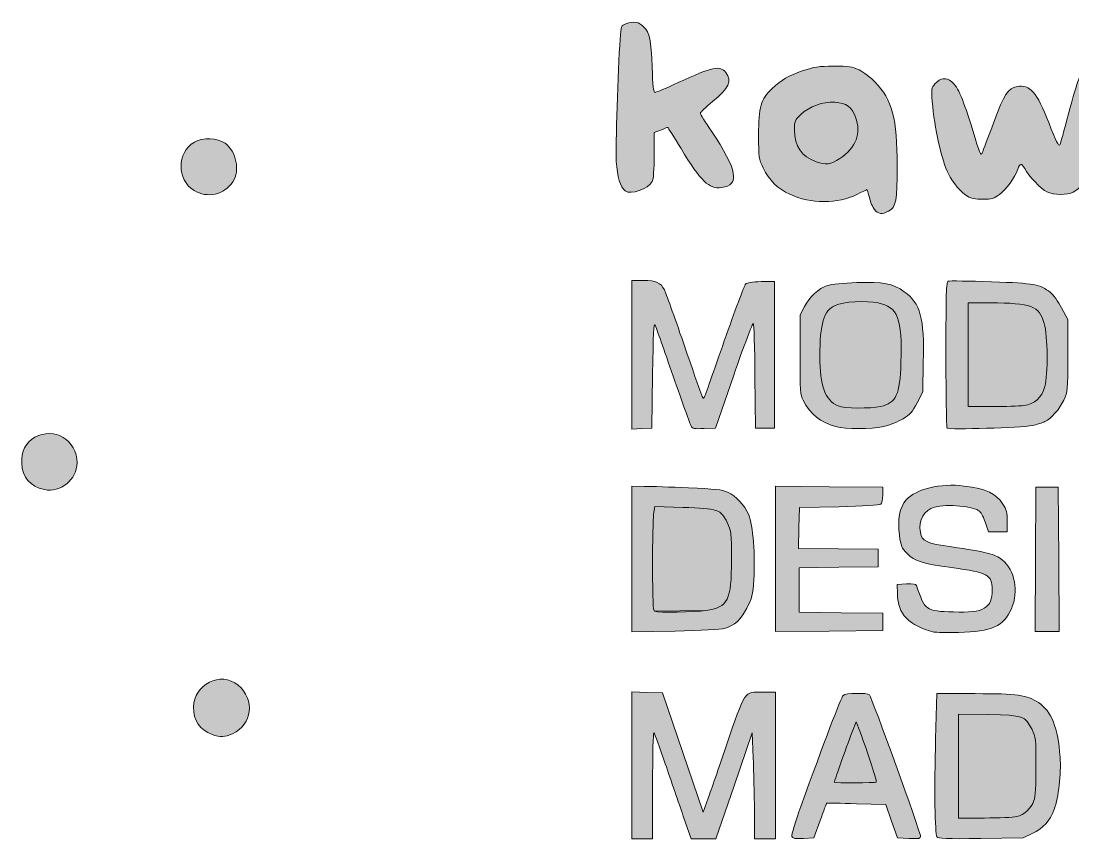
# Model space of a CAD drawing. Extents: x 0 to 500, y 2 to 498.
# Drawn here: x 8 to 69.8, y 10.6 to 58.6 of the extents above; entities that cross this region are included whole.
import ezdxf

# ---------------------------------------------------------------- set-up
doc = ezdxf.new("R2010")
doc.units = 0
doc.header["$MEASUREMENT"] = 0
doc.layers.add('LAYER_1', color=7, linetype='Continuous', lineweight=0)

# ---------------------------------------------------------------- blocks, each defined once
blk = doc.blocks.new('Block_0')
at = {"layer": 'LAYER_1', "true_color": 0x000000, "transparency": 33554687}
h = blk.add_hatch(color=18, dxfattribs=at)
h.dxf.hatch_style = 2
edge = h.paths.add_edge_path()
edge.add_spline(control_points=[(19.985, 51.434), (19.537, 51.753), (18.676, 51.782), (18.184, 51.495), (17.149, 50.891), (17.136, 49.277), (18.162, 48.662), (18.957, 48.186), (19.927, 48.401), (20.444, 49.168), (20.88, 49.815), (20.647, 50.962), (19.985, 51.434)], knot_values=[0, 0, 0, 0, 1, 1, 1, 2, 2, 2, 3, 3, 3, 4, 4, 4, 4], degree=3, periodic=0)
h = blk.add_hatch(color=18, dxfattribs=at)
h.dxf.hatch_style = 2
edge = h.paths.add_edge_path()
edge.add_spline(control_points=[(11.299, 32.675), (11.299, 34.005), (9.956, 34.819), (8.821, 34.177), (8.267, 33.863), (8.009, 33.356), (8.047, 32.655), (8.092, 31.81), (8.525, 31.31), (9.381, 31.113), (9.381, 31.113), (9.381, 31.113), (9.381, 31.113), (10.31, 30.899), (11.299, 31.704), (11.299, 32.675)], knot_values=[0, 0, 0, 0, 1, 1, 1, 2, 2, 2, 3, 3, 3, 4, 4, 4, 5, 5, 5, 5], degree=3, periodic=0)
h = blk.add_hatch(color=18, dxfattribs=at)
h.dxf.hatch_style = 2
edge = h.paths.add_edge_path()
edge.add_spline(control_points=[(20.752, 19.637), (19.75, 20.479), (18.13, 19.684), (18.13, 18.35), (18.13, 17.561), (18.512, 17), (19.221, 16.747), (19.707, 16.574), (19.98, 16.583), (20.423, 16.788), (21.586, 17.324), (21.755, 18.792), (20.752, 19.637)], knot_values=[0, 0, 0, 0, 1, 1, 1, 2, 2, 2, 3, 3, 3, 4, 4, 4, 4], degree=3, periodic=0)
at = {"layer": 'LAYER_1'}
for points, knots in [([(19.985, 51.434), (19.537, 51.753), (18.676, 51.782), (18.184, 51.495), (17.149, 50.891), (17.136, 49.277), (18.162, 48.662), (18.957, 48.186), (19.927, 48.401), (20.444, 49.168), (20.88, 49.815), (20.647, 50.962), (19.985, 51.434)], [0, 0, 0, 0, 1, 1, 1, 2, 2, 2, 3, 3, 3, 4, 4, 4, 4]), ([(11.299, 32.675), (11.299, 34.005), (9.956, 34.819), (8.821, 34.177), (8.267, 33.863), (8.009, 33.356), (8.047, 32.655), (8.092, 31.81), (8.525, 31.31), (9.381, 31.113), (9.381, 31.113), (9.381, 31.113), (9.381, 31.113), (10.31, 30.899), (11.299, 31.704), (11.299, 32.675)], [0, 0, 0, 0, 1, 1, 1, 2, 2, 2, 3, 3, 3, 4, 4, 4, 5, 5, 5, 5]), ([(20.752, 19.637), (19.75, 20.479), (18.13, 19.684), (18.13, 18.35), (18.13, 17.561), (18.512, 17), (19.221, 16.747), (19.707, 16.574), (19.98, 16.583), (20.423, 16.788), (21.586, 17.324), (21.755, 18.792), (20.752, 19.637)], [0, 0, 0, 0, 1, 1, 1, 2, 2, 2, 3, 3, 3, 4, 4, 4, 4])]:
    blk.add_open_spline(points, degree=3, knots=knots, dxfattribs=at)

msp = doc.modelspace()

# ---------------------------------------------------------------- hatches: boundary and pattern name
at = {"layer": 'LAYER_1', "true_color": 0x000000, "transparency": 33554687}
h = msp.add_hatch(color=18, dxfattribs=at)
h.dxf.hatch_style = 2
edge = h.paths.add_edge_path()
edge.add_spline(control_points=[(45.173, 50.733), (45.172, 49.869), (45.131, 49.328), (45.055, 49.176), (44.845, 48.754), (43.787, 48.391), (43.469, 48.632), (43.469, 48.632), (43.469, 48.632), (43.469, 48.632), (43.186, 48.848), (42.998, 49.474), (42.95, 50.361), (42.906, 51.167), (43.05, 55.731), (43.175, 57.522), (43.231, 58.324), (43.236, 58.337), (43.515, 58.435), (43.988, 58.6), (44.278, 58.553), (44.55, 58.269), (44.92, 57.883), (44.995, 57.529), (45.054, 55.89), (45.093, 54.804), (45.138, 54.416), (45.224, 54.416), (45.288, 54.416), (45.901, 54.673), (46.586, 54.988), (48.645, 55.934), (49.031, 56.015), (49.378, 55.573), (49.765, 55.082), (49.58, 54.68), (48.597, 53.873), (48.207, 53.553), (47.888, 53.248), (47.888, 53.195), (47.888, 53.143), (48.178, 52.668), (48.532, 52.14), (50.067, 49.852), (50.224, 48.977), (49.127, 48.83), (48.388, 48.731), (47.917, 49.185), (46.752, 51.117), (46.341, 51.799), (45.987, 52.357), (45.966, 52.357), (45.944, 52.357), (45.757, 52.29), (45.55, 52.207), (45.55, 52.207), (45.174, 52.056), (45.174, 52.056), (45.174, 52.056), (45.173, 50.733), (45.173, 50.733)], knot_values=[0, 0, 0, 0, 1, 1, 1, 2, 2, 2, 3, 3, 3, 4, 4, 4, 5, 5, 5, 6, 6, 6, 7, 7, 7, 8, 8, 8, 9, 9, 9, 10, 10, 10, 11, 11, 11, 12, 12, 12, 13, 13, 13, 14, 14, 14, 15, 15, 15, 16, 16, 16, 17, 17, 17, 18, 18, 18, 19, 19, 19, 20, 20, 20, 20], degree=3, periodic=0)
h = msp.add_hatch(color=18, dxfattribs=at)
h.dxf.hatch_style = 2
edge = h.paths.add_edge_path()
edge.add_spline(control_points=[(59.443, 50.111), (59.44, 52.858), (59.137, 54.004), (58.149, 55.011), (57.883, 55.282), (57.456, 55.605), (57.199, 55.731), (56.786, 55.933), (56.61, 55.959), (55.702, 55.954), (54.83, 55.949), (54.557, 55.909), (53.924, 55.69), (53.038, 55.384), (52.672, 55.172), (52.08, 54.621), (51.43, 54.017), (51.303, 53.57), (51.303, 51.889), (51.303, 50.586), (51.314, 50.511), (51.571, 49.988), (51.935, 49.245), (52.417, 48.767), (53.134, 48.436), (54.351, 47.873), (55.977, 47.87), (57.077, 48.429), (57.378, 48.582), (57.641, 48.708), (57.66, 48.708), (57.679, 48.708), (57.745, 48.498), (57.807, 48.241), (57.868, 47.984), (58.002, 47.668), (58.104, 47.539), (58.315, 47.271), (58.542, 47.244), (58.927, 47.443), (59.369, 47.672), (59.445, 48.063), (59.443, 50.111)], knot_values=[0, 0, 0, 0, 1, 1, 1, 2, 2, 2, 3, 3, 3, 4, 4, 4, 5, 5, 5, 6, 6, 6, 7, 7, 7, 8, 8, 8, 9, 9, 9, 10, 10, 10, 11, 11, 11, 12, 12, 12, 13, 13, 13, 14, 14, 14, 14], degree=3, periodic=0)
h = msp.add_hatch(color=18, dxfattribs=at)
h.dxf.hatch_style = 2
edge = h.paths.add_edge_path()
edge.add_spline(control_points=[(65.453, 48.429), (65.854, 48.724), (66.341, 49.399), (66.518, 49.908), (66.646, 50.274), (66.745, 50.283), (66.922, 49.942), (67.142, 49.516), (67.884, 48.743), (68.23, 48.579), (68.626, 48.391), (69.426, 48.382), (69.773, 48.561), (70.175, 48.769), (70.665, 49.366), (70.974, 50.026), (71.603, 51.369), (72.206, 53.587), (72.239, 54.684), (72.257, 55.296), (72.238, 55.375), (72.013, 55.599), (71.7, 55.912), (70.984, 56.006), (70.566, 55.79), (70.197, 55.599), (70.064, 55.271), (69.501, 53.157), (69.242, 52.181), (69.007, 51.361), (68.981, 51.335), (68.902, 51.256), (68.781, 51.502), (68.333, 52.646), (67.634, 54.435), (67.229, 54.893), (66.475, 54.752), (65.939, 54.651), (65.731, 54.334), (65.104, 52.66), (64.782, 51.799), (64.479, 50.989), (64.43, 50.86), (64.355, 50.659), (64.276, 50.846), (63.876, 52.17), (63.316, 54.026), (63.018, 54.72), (62.644, 55.035), (62.305, 55.32), (61.986, 55.279), (61.656, 54.909), (61.447, 54.674), (61.437, 54.614), (61.497, 53.877), (61.622, 52.337), (62.053, 50.405), (62.444, 49.633), (62.718, 49.093), (63.177, 48.553), (63.562, 48.318), (63.758, 48.198), (64.027, 48.147), (64.456, 48.147), (64.991, 48.146), (65.118, 48.182), (65.453, 48.429)], knot_values=[0, 0, 0, 0, 1, 1, 1, 2, 2, 2, 3, 3, 3, 4, 4, 4, 5, 5, 5, 6, 6, 6, 7, 7, 7, 8, 8, 8, 9, 9, 9, 10, 10, 10, 11, 11, 11, 12, 12, 12, 13, 13, 13, 14, 14, 14, 15, 15, 15, 16, 16, 16, 17, 17, 17, 18, 18, 18, 19, 19, 19, 20, 20, 20, 21, 21, 21, 22, 22, 22, 22], degree=3, periodic=0)
h = msp.add_hatch(color=18, dxfattribs=at)
h.dxf.hatch_style = 2
edge = h.paths.add_edge_path()
edge.add_spline(control_points=[(53.409, 52.204), (53.409, 52.73), (53.429, 52.78), (53.778, 53.112), (54.287, 53.596), (55.079, 53.883), (55.773, 53.834), (56.454, 53.786), (56.77, 53.559), (56.997, 52.956), (57.348, 52.023), (57.019, 51.163), (56.071, 50.534), (55.533, 50.176), (55.255, 50.139), (54.678, 50.345), (53.831, 50.646), (53.409, 51.265), (53.409, 52.204)], knot_values=[0, 0, 0, 0, 1, 1, 1, 2, 2, 2, 3, 3, 3, 4, 4, 4, 5, 5, 5, 6, 6, 6, 6], degree=3, periodic=0)
h = msp.add_hatch(color=18, dxfattribs=at)
h.dxf.hatch_style = 2
edge = h.paths.add_edge_path()
edge.add_spline(control_points=[(48.1, 34.691), (47.534, 34.668), (47.417, 34.689), (47.341, 34.832), (47.291, 34.924), (46.819, 36.242), (46.293, 37.76), (45.766, 39.278), (45.288, 40.625), (45.231, 40.754), (45.151, 40.933), (45.116, 40.255), (45.08, 37.853), (45.08, 37.853), (45.034, 34.718), (45.034, 34.718), (45.034, 34.718), (44.449, 34.69), (44.449, 34.69), (44.449, 34.69), (43.864, 34.662), (43.864, 34.662), (43.864, 34.662), (43.864, 39.018), (43.864, 39.018), (43.864, 39.018), (43.864, 43.374), (43.864, 43.374), (43.864, 43.374), (44.545, 43.374), (44.545, 43.374), (45.294, 43.374), (45.551, 43.259), (45.776, 42.825), (45.849, 42.683), (46.35, 41.285), (46.889, 39.719), (48.075, 36.27), (48.028, 36.391), (48.109, 36.522), (48.144, 36.579), (48.676, 38.067), (49.29, 39.829), (49.904, 41.591), (50.466, 43.091), (50.538, 43.163), (50.627, 43.252), (50.924, 43.3), (51.454, 43.311), (51.454, 43.311), (52.239, 43.327), (52.239, 43.327), (52.239, 43.327), (52.239, 39.023), (52.239, 39.023), (52.239, 39.023), (52.239, 34.718), (52.239, 34.718), (52.239, 34.718), (51.678, 34.718), (51.678, 34.718), (51.678, 34.718), (51.116, 34.718), (51.116, 34.718), (51.116, 34.718), (51.092, 37.756), (51.092, 37.756), (51.078, 39.427), (51.034, 40.827), (50.994, 40.866), (50.955, 40.906), (50.438, 39.539), (49.846, 37.828), (49.846, 37.828), (48.769, 34.718), (48.769, 34.718), (48.769, 34.718), (48.1, 34.691), (48.1, 34.691)], knot_values=[0, 0, 0, 0, 1, 1, 1, 2, 2, 2, 3, 3, 3, 4, 4, 4, 5, 5, 5, 6, 6, 6, 7, 7, 7, 8, 8, 8, 9, 9, 9, 10, 10, 10, 11, 11, 11, 12, 12, 12, 13, 13, 13, 14, 14, 14, 15, 15, 15, 16, 16, 16, 17, 17, 17, 18, 18, 18, 19, 19, 19, 20, 20, 20, 21, 21, 21, 22, 22, 22, 23, 23, 23, 24, 24, 24, 25, 25, 25, 26, 26, 26, 26], degree=3, periodic=0)
h = msp.add_hatch(color=18, dxfattribs=at)
h.dxf.hatch_style = 2
edge = h.paths.add_edge_path()
edge.add_spline(control_points=[(58.643, 34.817), (58.995, 34.897), (59.508, 35.097), (59.784, 35.262), (60.204, 35.513), (60.337, 35.664), (60.609, 36.198), (60.609, 36.198), (60.934, 36.836), (60.934, 36.836), (60.934, 36.836), (60.973, 38.579), (60.973, 38.579), (61.032, 41.201), (60.809, 42.025), (59.853, 42.718), (59.184, 43.202), (58.626, 43.31), (57.066, 43.254), (56.316, 43.227), (55.543, 43.152), (55.348, 43.086), (54.847, 42.917), (54.286, 42.403), (53.99, 41.843), (53.99, 41.843), (53.736, 41.362), (53.736, 41.362), (53.736, 41.362), (53.736, 39.023), (53.736, 39.023), (53.736, 36.918), (53.754, 36.65), (53.911, 36.356), (54.361, 35.514), (54.926, 35.056), (55.821, 34.81), (56.439, 34.64), (57.881, 34.643), (58.643, 34.817)], knot_values=[0, 0, 0, 0, 1, 1, 1, 2, 2, 2, 3, 3, 3, 4, 4, 4, 5, 5, 5, 6, 6, 6, 7, 7, 7, 8, 8, 8, 9, 9, 9, 10, 10, 10, 11, 11, 11, 12, 12, 12, 13, 13, 13, 13], degree=3, periodic=0)
h = msp.add_hatch(color=18, dxfattribs=at)
h.dxf.hatch_style = 2
edge = h.paths.add_edge_path()
edge.add_spline(control_points=[(67.352, 34.865), (67.635, 34.926), (67.972, 35.029), (68.1, 35.096), (68.506, 35.305), (68.963, 35.823), (69.215, 36.356), (69.453, 36.862), (69.457, 36.905), (69.457, 38.976), (69.457, 38.976), (69.457, 41.081), (69.457, 41.081), (69.457, 41.081), (69.091, 41.767), (69.091, 41.767), (68.89, 42.144), (68.593, 42.553), (68.431, 42.676), (67.792, 43.164), (67.55, 43.208), (64.982, 43.301), (63.653, 43.349), (62.505, 43.366), (62.432, 43.337), (62.319, 43.294), (62.299, 42.626), (62.299, 39.041), (62.299, 36.706), (62.33, 34.763), (62.369, 34.722), (62.471, 34.613), (66.746, 34.736), (67.352, 34.865)], knot_values=[0, 0, 0, 0, 1, 1, 1, 2, 2, 2, 3, 3, 3, 4, 4, 4, 5, 5, 5, 6, 6, 6, 7, 7, 7, 8, 8, 8, 9, 9, 9, 10, 10, 10, 11, 11, 11, 11], degree=3, periodic=0)
h = msp.add_hatch(color=18, dxfattribs=at)
h.dxf.hatch_style = 2
edge = h.paths.add_edge_path()
edge.add_spline(control_points=[(58.462, 35.989), (57.86, 35.851), (56.322, 35.869), (55.978, 36.019), (55.204, 36.356), (54.902, 37.173), (54.901, 38.929), (54.9, 40.858), (55.122, 41.598), (55.801, 41.92), (56.251, 42.133), (57.613, 42.212), (58.318, 42.065), (59.479, 41.823), (59.735, 41.152), (59.658, 38.563), (59.602, 36.666), (59.387, 36.202), (58.462, 35.989)], knot_values=[0, 0, 0, 0, 1, 1, 1, 2, 2, 2, 3, 3, 3, 4, 4, 4, 5, 5, 5, 6, 6, 6, 6], degree=3, periodic=0)
h = msp.add_hatch(color=18, dxfattribs=at)
h.dxf.hatch_style = 2
edge = h.paths.add_edge_path()
edge.add_spline(control_points=[(66.872, 36.043), (67.502, 36.119), (67.915, 36.493), (68.107, 37.162), (68.297, 37.827), (68.277, 40.171), (68.074, 40.85), (67.766, 41.886), (67.313, 42.059), (64.895, 42.062), (64.895, 42.062), (63.609, 42.064), (63.609, 42.064), (63.609, 42.064), (63.609, 39.023), (63.609, 39.023), (63.609, 39.023), (63.609, 35.981), (63.609, 35.981), (63.609, 35.981), (64.989, 35.982), (64.989, 35.982), (65.748, 35.982), (66.595, 36.01), (66.872, 36.043)], knot_values=[0, 0, 0, 0, 1, 1, 1, 2, 2, 2, 3, 3, 3, 4, 4, 4, 5, 5, 5, 6, 6, 6, 7, 7, 7, 8, 8, 8, 8], degree=3, periodic=0)
h = msp.add_hatch(color=18, dxfattribs=at)
h.dxf.hatch_style = 2
edge = h.paths.add_edge_path()
edge.add_spline(control_points=[(64.622, 29.15), (64.525, 29.432), (64.372, 29.738), (64.281, 29.83), (63.983, 30.127), (62.354, 30.285), (61.637, 30.085), (61.016, 29.913), (60.684, 29.324), (60.798, 28.598), (60.879, 28.084), (61.156, 27.955), (62.626, 27.746), (64.622, 27.463), (65.206, 27.315), (65.594, 26.996), (66.353, 26.37), (66.586, 25.141), (66.14, 24.12), (65.689, 23.089), (64.994, 22.778), (63.047, 22.733), (62.352, 22.718), (61.7, 22.726), (61.597, 22.752), (61.597, 22.752), (61.597, 22.752), (61.597, 22.752), (60.124, 23.122), (59.471, 23.802), (59.453, 24.986), (59.453, 24.986), (59.445, 25.547), (59.445, 25.547), (59.445, 25.547), (59.984, 25.575), (59.984, 25.575), (60.363, 25.595), (60.536, 25.567), (60.565, 25.482), (61.083, 23.999), (61.101, 23.986), (62.747, 23.928), (64.537, 23.864), (65.015, 24.141), (65.011, 25.24), (65.008, 26.118), (64.784, 26.24), (62.642, 26.531), (60.88, 26.771), (60.465, 26.902), (60.016, 27.362), (59.702, 27.684), (59.654, 27.797), (59.57, 28.429), (59.447, 29.345), (59.586, 30.067), (59.966, 30.501), (60.537, 31.151), (61.987, 31.5), (63.355, 31.317), (64.725, 31.134), (65.211, 30.909), (65.64, 30.26), (65.86, 29.929), (65.901, 29.767), (65.901, 29.251), (65.901, 29.251), (65.901, 28.635), (65.901, 28.635), (65.901, 28.635), (65.349, 28.635), (65.349, 28.635), (65.349, 28.635), (64.796, 28.635), (64.796, 28.635), (64.796, 28.635), (64.622, 29.15), (64.622, 29.15)], knot_values=[0, 0, 0, 0, 1, 1, 1, 2, 2, 2, 3, 3, 3, 4, 4, 4, 5, 5, 5, 6, 6, 6, 7, 7, 7, 8, 8, 8, 9, 9, 9, 10, 10, 10, 11, 11, 11, 12, 12, 12, 13, 13, 13, 14, 14, 14, 15, 15, 15, 16, 16, 16, 17, 17, 17, 18, 18, 18, 19, 19, 19, 20, 20, 20, 21, 21, 21, 22, 22, 22, 23, 23, 23, 24, 24, 24, 25, 25, 25, 26, 26, 26, 26], degree=3, periodic=0)
h = msp.add_hatch(color=18, dxfattribs=at)
h.dxf.hatch_style = 2
edge = h.paths.add_edge_path()
edge.add_spline(control_points=[(44.589, 31.298), (44.988, 31.295), (46.16, 31.258), (47.194, 31.215), (48.739, 31.151), (49.148, 31.105), (49.487, 30.955), (49.974, 30.739), (50.461, 30.215), (50.722, 29.626), (50.966, 29.075), (51.117, 27.178), (51.025, 25.826), (50.963, 24.923), (50.921, 24.753), (50.615, 24.158), (50.257, 23.463), (49.92, 23.157), (49.302, 22.964), (49.105, 22.902), (47.903, 22.839), (46.414, 22.812), (46.414, 22.812), (43.864, 22.765), (43.864, 22.765), (43.864, 22.765), (43.864, 27.034), (43.864, 27.034), (43.864, 27.034), (43.864, 27.034), (43.864, 27.034), (43.864, 27.034), (43.864, 31.302), (43.864, 31.302), (43.864, 31.302), (44.589, 31.298), (44.589, 31.298)], knot_values=[0, 0, 0, 0, 1, 1, 1, 2, 2, 2, 3, 3, 3, 4, 4, 4, 5, 5, 5, 6, 6, 6, 7, 7, 7, 8, 8, 8, 9, 9, 9, 10, 10, 10, 11, 11, 11, 12, 12, 12, 12], degree=3, periodic=0)
h = msp.add_hatch(color=18, dxfattribs=at)
h.dxf.hatch_style = 2
edge = h.paths.add_edge_path()
edge.add_spline(control_points=[(58.586, 30.8), (58.577, 30.549), (58.528, 30.301), (58.476, 30.249), (58.42, 30.194), (57.42, 30.135), (56.041, 30.107), (56.041, 30.107), (53.7, 30.059), (53.7, 30.059), (53.7, 30.059), (53.671, 28.857), (53.671, 28.857), (53.671, 28.857), (53.643, 27.656), (53.643, 27.656), (53.643, 27.656), (55.982, 27.631), (55.982, 27.631), (55.982, 27.631), (58.322, 27.606), (58.322, 27.606), (58.322, 27.606), (58.322, 27.091), (58.322, 27.091), (58.322, 27.091), (58.322, 26.577), (58.322, 26.577), (58.322, 26.577), (56.006, 26.552), (56.006, 26.552), (56.006, 26.552), (53.69, 26.527), (53.69, 26.527), (53.69, 26.527), (53.69, 25.22), (53.69, 25.22), (53.69, 25.22), (53.69, 23.913), (53.69, 23.913), (53.69, 23.913), (56.146, 23.888), (56.146, 23.888), (56.146, 23.888), (58.602, 23.863), (58.602, 23.863), (58.602, 23.863), (58.602, 23.348), (58.602, 23.348), (58.602, 23.348), (58.602, 22.834), (58.602, 22.834), (58.602, 22.834), (55.444, 22.809), (55.444, 22.809), (55.444, 22.809), (52.286, 22.784), (52.286, 22.784), (52.286, 22.784), (52.286, 27.045), (52.286, 27.045), (52.286, 27.045), (52.286, 31.305), (52.286, 31.305), (52.286, 31.305), (55.444, 31.28), (55.444, 31.28), (55.444, 31.28), (58.602, 31.256), (58.602, 31.256), (58.602, 31.256), (58.586, 30.8), (58.586, 30.8)], knot_values=[0, 0, 0, 0, 1, 1, 1, 2, 2, 2, 3, 3, 3, 4, 4, 4, 5, 5, 5, 6, 6, 6, 7, 7, 7, 8, 8, 8, 9, 9, 9, 10, 10, 10, 11, 11, 11, 12, 12, 12, 13, 13, 13, 14, 14, 14, 15, 15, 15, 16, 16, 16, 17, 17, 17, 18, 18, 18, 19, 19, 19, 20, 20, 20, 21, 21, 21, 22, 22, 22, 23, 23, 23, 24, 24, 24, 24], degree=3, periodic=0)
h = msp.add_hatch(color=18, dxfattribs=at)
h.dxf.hatch_style = 2
h.paths.add_polyline_path([(67.561, 27.021), (67.586, 31.256), (68.241, 31.256), (68.896, 31.256), (68.92, 27.021), (68.945, 22.787), (68.241, 22.787), (67.537, 22.787)])
h = msp.add_hatch(color=18, dxfattribs=at)
h.dxf.hatch_style = 2
edge = h.paths.add_edge_path()
edge.add_spline(control_points=[(48.197, 24.014), (49.523, 24.219), (49.713, 24.592), (49.713, 26.998), (49.713, 28.583), (49.704, 28.653), (49.459, 29.177), (49.101, 29.941), (48.917, 30.004), (46.85, 30.064), (46.85, 30.064), (45.203, 30.112), (45.203, 30.112), (45.203, 30.112), (45.142, 29.665), (45.142, 29.665), (45.108, 29.419), (45.08, 28.048), (45.08, 26.618), (45.08, 24.626), (45.108, 24.008), (45.197, 23.972), (45.197, 23.972), (48.197, 24.014), (48.197, 24.014)], knot_values=[0, 0, 0, 0, 1, 1, 1, 2, 2, 2, 3, 3, 3, 4, 4, 4, 5, 5, 5, 6, 6, 6, 7, 7, 7, 8, 8, 8, 8], degree=3, periodic=0)
h = msp.add_hatch(color=18, dxfattribs=at)
h.dxf.hatch_style = 2
edge = h.paths.add_edge_path()
edge.add_spline(control_points=[(45.197, 23.972), (45.422, 23.881), (47.53, 23.911), (48.197, 24.014), (48.197, 24.014), (45.197, 23.972), (45.197, 23.972)], knot_values=[0, 0, 0, 0, 1, 1, 1, 2, 2, 2, 2], degree=3, periodic=0)
h = msp.add_hatch(color=18, dxfattribs=at)
h.dxf.hatch_style = 2
edge = h.paths.add_edge_path()
edge.add_spline(control_points=[(46.88, 11.955), (46.624, 12.689), (46.149, 14.068), (45.826, 15.02), (45.502, 15.972), (45.202, 16.791), (45.159, 16.84), (45.116, 16.889), (45.08, 15.51), (45.08, 13.775), (45.08, 13.775), (45.08, 10.622), (45.08, 10.622), (45.08, 10.622), (44.472, 10.622), (44.472, 10.622), (44.472, 10.622), (43.864, 10.622), (43.864, 10.622), (43.864, 10.622), (43.864, 14.93), (43.864, 14.93), (43.864, 14.93), (43.864, 19.238), (43.864, 19.238), (43.864, 19.238), (44.765, 19.211), (44.765, 19.211), (44.765, 19.211), (45.666, 19.184), (45.666, 19.184), (45.666, 19.184), (46.856, 15.683), (46.856, 15.683), (46.856, 15.683), (48.046, 12.182), (48.046, 12.182), (48.046, 12.182), (48.344, 13.006), (48.344, 13.006), (48.508, 13.459), (48.975, 14.803), (49.381, 15.993), (50.54, 19.385), (50.438, 19.231), (51.537, 19.231), (51.537, 19.231), (52.286, 19.231), (52.286, 19.231), (52.286, 19.231), (52.286, 14.926), (52.286, 14.926), (52.286, 14.926), (52.286, 10.622), (52.286, 10.622), (52.286, 10.622), (51.678, 10.622), (51.678, 10.622), (51.678, 10.622), (51.069, 10.622), (51.069, 10.622), (51.069, 10.622), (51.057, 12.283), (51.057, 12.283), (51.05, 13.196), (51.019, 14.597), (50.987, 15.394), (50.987, 15.394), (50.929, 16.845), (50.929, 16.845), (50.929, 16.845), (49.865, 13.733), (49.865, 13.733), (49.865, 13.733), (48.8, 10.622), (48.8, 10.622), (48.8, 10.622), (48.074, 10.622), (48.074, 10.622), (48.074, 10.622), (47.347, 10.622), (47.347, 10.622), (47.347, 10.622), (46.88, 11.955), (46.88, 11.955)], knot_values=[0, 0, 0, 0, 1, 1, 1, 2, 2, 2, 3, 3, 3, 4, 4, 4, 5, 5, 5, 6, 6, 6, 7, 7, 7, 8, 8, 8, 9, 9, 9, 10, 10, 10, 11, 11, 11, 12, 12, 12, 13, 13, 13, 14, 14, 14, 15, 15, 15, 16, 16, 16, 17, 17, 17, 18, 18, 18, 19, 19, 19, 20, 20, 20, 21, 21, 21, 22, 22, 22, 23, 23, 23, 24, 24, 24, 25, 25, 25, 26, 26, 26, 27, 27, 27, 28, 28, 28, 28], degree=3, periodic=0)
h = msp.add_hatch(color=18, dxfattribs=at)
h.dxf.hatch_style = 2
edge = h.paths.add_edge_path()
edge.add_spline(control_points=[(53.933, 10.641), (53.436, 10.619), (53.301, 10.643), (53.256, 10.762), (53.256, 10.762), (53.256, 10.762), (53.256, 10.762), (53.224, 10.843), (53.461, 11.635), (53.782, 12.52), (55.156, 16.315), (56.146, 18.913), (56.267, 19.037), (56.404, 19.178), (57.691, 19.202), (57.817, 19.066), (57.934, 18.94), (60.801, 11.002), (60.801, 10.807), (60.801, 10.627), (60.755, 10.616), (60.126, 10.641), (60.126, 10.641), (59.451, 10.669), (59.451, 10.669), (59.451, 10.669), (59.108, 11.651), (59.108, 11.651), (59.108, 11.651), (58.765, 12.634), (58.765, 12.634), (58.765, 12.634), (57.046, 12.681), (57.046, 12.681), (56.101, 12.706), (55.317, 12.724), (55.304, 12.719), (55.291, 12.715), (55.116, 12.252), (54.916, 11.69), (54.916, 11.69), (54.553, 10.669), (54.553, 10.669), (54.553, 10.669), (53.933, 10.641), (53.933, 10.641)], knot_values=[0, 0, 0, 0, 1, 1, 1, 2, 2, 2, 3, 3, 3, 4, 4, 4, 5, 5, 5, 6, 6, 6, 7, 7, 7, 8, 8, 8, 9, 9, 9, 10, 10, 10, 11, 11, 11, 12, 12, 12, 13, 13, 13, 14, 14, 14, 15, 15, 15, 15], degree=3, periodic=0)
h = msp.add_hatch(color=18, dxfattribs=at)
h.dxf.hatch_style = 2
edge = h.paths.add_edge_path()
edge.add_spline(control_points=[(64.344, 10.637), (62.343, 10.612), (61.836, 10.631), (61.772, 10.731), (61.772, 10.731), (61.772, 10.731), (61.772, 10.731), (61.651, 10.92), (61.614, 13.535), (61.691, 16.494), (61.691, 16.494), (61.759, 19.137), (61.759, 19.137), (61.759, 19.137), (64.021, 19.137), (64.021, 19.137), (66.499, 19.137), (67.05, 19.059), (67.725, 18.612), (68.496, 18.102), (68.882, 17.135), (69.001, 15.418), (69.071, 14.423), (68.913, 13.047), (68.65, 12.343), (68.396, 11.663), (68.022, 11.25), (67.369, 10.93), (67.369, 10.93), (66.837, 10.669), (66.837, 10.669), (66.837, 10.669), (64.344, 10.637), (64.344, 10.637)], knot_values=[0, 0, 0, 0, 1, 1, 1, 2, 2, 2, 3, 3, 3, 4, 4, 4, 5, 5, 5, 6, 6, 6, 7, 7, 7, 8, 8, 8, 9, 9, 9, 10, 10, 10, 11, 11, 11, 11], degree=3, periodic=0)
h = msp.add_hatch(color=18, dxfattribs=at)
h.dxf.hatch_style = 2
edge = h.paths.add_edge_path()
edge.add_spline(control_points=[(64.568, 11.84), (65.404, 11.842), (66.251, 11.88), (66.45, 11.927), (66.45, 11.927), (66.45, 11.927), (66.45, 11.927), (66.892, 12.029), (67.307, 12.411), (67.466, 12.86), (67.545, 13.083), (67.585, 13.758), (67.585, 14.88), (67.586, 16.491), (67.576, 16.584), (67.352, 17.027), (66.941, 17.84), (66.856, 17.869), (64.819, 17.906), (64.819, 17.906), (63.047, 17.938), (63.047, 17.938), (63.047, 17.938), (63.047, 14.888), (63.047, 14.888), (63.047, 14.888), (63.047, 11.838), (63.047, 11.838), (63.047, 11.838), (64.568, 11.84), (64.568, 11.84)], knot_values=[0, 0, 0, 0, 1, 1, 1, 2, 2, 2, 3, 3, 3, 4, 4, 4, 5, 5, 5, 6, 6, 6, 7, 7, 7, 8, 8, 8, 9, 9, 9, 10, 10, 10, 10], degree=3, periodic=0)
h = msp.add_hatch(color=18, dxfattribs=at)
h.dxf.hatch_style = 2
edge = h.paths.add_edge_path()
edge.add_spline(control_points=[(55.748, 13.937), (55.748, 14.017), (56.591, 16.393), (56.809, 16.929), (56.809, 16.929), (57.034, 17.482), (57.034, 17.482), (57.034, 17.482), (57.241, 16.929), (57.241, 16.929), (57.736, 15.609), (58.257, 14.004), (58.206, 13.953), (58.143, 13.89), (55.748, 13.875), (55.748, 13.937)], knot_values=[0, 0, 0, 0, 1, 1, 1, 2, 2, 2, 3, 3, 3, 4, 4, 4, 5, 5, 5, 5], degree=3, periodic=0)

# ---------------------------------------------------------------- linework, layer by layer
at = {"layer": 'LAYER_1'}
msp.add_line((66.872, 36.044), (66.872, 36.043), dxfattribs=at)
for points in [[(56.071, 50.534)], [(58.462, 35.989)], [(48.197, 24.014)], [(58.206, 13.953)]]:
    msp.add_lwpolyline(points, dxfattribs=at)
msp.add_lwpolyline([(67.561, 27.021), (67.586, 31.256), (68.241, 31.256), (68.896, 31.256), (68.92, 27.021), (68.945, 22.787), (68.241, 22.787), (67.537, 22.787)], close=True, dxfattribs=at)
for points, knots in [([(45.173, 50.733), (45.172, 49.869), (45.131, 49.328), (45.055, 49.176), (44.845, 48.754), (43.787, 48.391), (43.469, 48.632), (43.469, 48.632), (43.469, 48.632), (43.469, 48.632), (43.186, 48.848), (42.998, 49.474), (42.95, 50.361), (42.906, 51.167), (43.05, 55.731), (43.175, 57.522), (43.231, 58.324), (43.236, 58.337), (43.515, 58.435), (43.988, 58.6), (44.278, 58.553), (44.55, 58.269), (44.92, 57.883), (44.995, 57.529), (45.054, 55.89), (45.093, 54.804), (45.138, 54.416), (45.224, 54.416), (45.288, 54.416), (45.901, 54.673), (46.586, 54.988), (48.645, 55.934), (49.031, 56.015), (49.378, 55.573), (49.765, 55.082), (49.58, 54.68), (48.597, 53.873), (48.207, 53.553), (47.888, 53.248), (47.888, 53.195), (47.888, 53.143), (48.178, 52.668), (48.532, 52.14), (50.067, 49.852), (50.224, 48.977), (49.127, 48.83), (48.388, 48.731), (47.917, 49.185), (46.752, 51.117), (46.341, 51.799), (45.987, 52.357), (45.966, 52.357), (45.944, 52.357), (45.757, 52.29), (45.55, 52.207), (45.55, 52.207), (45.174, 52.056), (45.174, 52.056), (45.174, 52.056), (45.173, 50.733), (45.173, 50.733)], [0, 0, 0, 0, 1, 1, 1, 2, 2, 2, 3, 3, 3, 4, 4, 4, 5, 5, 5, 6, 6, 6, 7, 7, 7, 8, 8, 8, 9, 9, 9, 10, 10, 10, 11, 11, 11, 12, 12, 12, 13, 13, 13, 14, 14, 14, 15, 15, 15, 16, 16, 16, 17, 17, 17, 18, 18, 18, 19, 19, 19, 20, 20, 20, 20]), ([(59.443, 50.111), (59.44, 52.858), (59.137, 54.004), (58.149, 55.011), (57.883, 55.282), (57.456, 55.605), (57.199, 55.731), (56.786, 55.933), (56.61, 55.959), (55.702, 55.954), (54.83, 55.949), (54.557, 55.909), (53.924, 55.69), (53.038, 55.384), (52.672, 55.172), (52.08, 54.621), (51.43, 54.017), (51.303, 53.57), (51.303, 51.889), (51.303, 50.586), (51.314, 50.511), (51.571, 49.988), (51.935, 49.245), (52.417, 48.767), (53.134, 48.436), (54.351, 47.873), (55.977, 47.87), (57.077, 48.429), (57.378, 48.582), (57.641, 48.708), (57.66, 48.708), (57.679, 48.708), (57.745, 48.498), (57.807, 48.241), (57.868, 47.984), (58.002, 47.668), (58.104, 47.539), (58.315, 47.271), (58.542, 47.244), (58.927, 47.443), (59.369, 47.672), (59.445, 48.063), (59.443, 50.111)], [0, 0, 0, 0, 1, 1, 1, 2, 2, 2, 3, 3, 3, 4, 4, 4, 5, 5, 5, 6, 6, 6, 7, 7, 7, 8, 8, 8, 9, 9, 9, 10, 10, 10, 11, 11, 11, 12, 12, 12, 13, 13, 13, 14, 14, 14, 14]), ([(65.453, 48.429), (65.854, 48.724), (66.341, 49.399), (66.518, 49.908), (66.646, 50.274), (66.745, 50.283), (66.922, 49.942), (67.142, 49.516), (67.884, 48.743), (68.23, 48.579), (68.626, 48.391), (69.426, 48.382), (69.773, 48.561), (70.175, 48.769), (70.665, 49.366), (70.974, 50.026), (71.603, 51.369), (72.206, 53.587), (72.239, 54.684), (72.257, 55.296), (72.238, 55.375), (72.013, 55.599), (71.7, 55.912), (70.984, 56.006), (70.566, 55.79), (70.197, 55.599), (70.064, 55.271), (69.501, 53.157), (69.242, 52.181), (69.007, 51.361), (68.981, 51.335), (68.902, 51.256), (68.781, 51.502), (68.333, 52.646), (67.634, 54.435), (67.229, 54.893), (66.475, 54.752), (65.939, 54.651), (65.731, 54.334), (65.104, 52.66), (64.782, 51.799), (64.479, 50.989), (64.43, 50.86), (64.355, 50.659), (64.276, 50.846), (63.876, 52.17), (63.316, 54.026), (63.018, 54.72), (62.644, 55.035), (62.305, 55.32), (61.986, 55.279), (61.656, 54.909), (61.447, 54.674), (61.437, 54.614), (61.497, 53.877), (61.622, 52.337), (62.053, 50.405), (62.444, 49.633), (62.718, 49.093), (63.177, 48.553), (63.562, 48.318), (63.758, 48.198), (64.027, 48.147), (64.456, 48.147), (64.991, 48.146), (65.118, 48.182), (65.453, 48.429)], [0, 0, 0, 0, 1, 1, 1, 2, 2, 2, 3, 3, 3, 4, 4, 4, 5, 5, 5, 6, 6, 6, 7, 7, 7, 8, 8, 8, 9, 9, 9, 10, 10, 10, 11, 11, 11, 12, 12, 12, 13, 13, 13, 14, 14, 14, 15, 15, 15, 16, 16, 16, 17, 17, 17, 18, 18, 18, 19, 19, 19, 20, 20, 20, 21, 21, 21, 22, 22, 22, 22]), ([(53.409, 52.204), (53.409, 52.73), (53.429, 52.78), (53.778, 53.112), (54.287, 53.596), (55.079, 53.883), (55.773, 53.834), (56.454, 53.786), (56.77, 53.559), (56.997, 52.956), (57.348, 52.023), (57.019, 51.163), (56.071, 50.534), (55.533, 50.176), (55.255, 50.139), (54.678, 50.345), (53.831, 50.646), (53.409, 51.265), (53.409, 52.204)], [0, 0, 0, 0, 1, 1, 1, 2, 2, 2, 3, 3, 3, 4, 4, 4, 5, 5, 5, 6, 6, 6, 6]), ([(48.1, 34.691), (47.534, 34.668), (47.417, 34.689), (47.341, 34.832), (47.291, 34.924), (46.819, 36.242), (46.293, 37.76), (45.766, 39.278), (45.288, 40.625), (45.231, 40.754), (45.151, 40.933), (45.116, 40.255), (45.08, 37.853), (45.08, 37.853), (45.034, 34.718), (45.034, 34.718), (45.034, 34.718), (44.449, 34.69), (44.449, 34.69), (44.449, 34.69), (43.864, 34.662), (43.864, 34.662), (43.864, 34.662), (43.864, 39.018), (43.864, 39.018), (43.864, 39.018), (43.864, 43.374), (43.864, 43.374), (43.864, 43.374), (44.545, 43.374), (44.545, 43.374), (45.294, 43.374), (45.551, 43.259), (45.776, 42.825), (45.849, 42.683), (46.35, 41.285), (46.889, 39.719), (48.075, 36.27), (48.028, 36.391), (48.109, 36.522), (48.144, 36.579), (48.676, 38.067), (49.29, 39.829), (49.904, 41.591), (50.466, 43.091), (50.538, 43.163), (50.627, 43.252), (50.924, 43.3), (51.454, 43.311), (51.454, 43.311), (52.239, 43.327), (52.239, 43.327), (52.239, 43.327), (52.239, 39.023), (52.239, 39.023), (52.239, 39.023), (52.239, 34.718), (52.239, 34.718), (52.239, 34.718), (51.678, 34.718), (51.678, 34.718), (51.678, 34.718), (51.116, 34.718), (51.116, 34.718), (51.116, 34.718), (51.092, 37.756), (51.092, 37.756), (51.078, 39.427), (51.034, 40.827), (50.994, 40.866), (50.955, 40.906), (50.438, 39.539), (49.846, 37.828), (49.846, 37.828), (48.769, 34.718), (48.769, 34.718), (48.769, 34.718), (48.1, 34.691), (48.1, 34.691)], [0, 0, 0, 0, 1, 1, 1, 2, 2, 2, 3, 3, 3, 4, 4, 4, 5, 5, 5, 6, 6, 6, 7, 7, 7, 8, 8, 8, 9, 9, 9, 10, 10, 10, 11, 11, 11, 12, 12, 12, 13, 13, 13, 14, 14, 14, 15, 15, 15, 16, 16, 16, 17, 17, 17, 18, 18, 18, 19, 19, 19, 20, 20, 20, 21, 21, 21, 22, 22, 22, 23, 23, 23, 24, 24, 24, 25, 25, 25, 26, 26, 26, 26]), ([(58.643, 34.817), (58.995, 34.897), (59.508, 35.097), (59.784, 35.262), (60.204, 35.513), (60.337, 35.664), (60.609, 36.198), (60.609, 36.198), (60.934, 36.836), (60.934, 36.836), (60.934, 36.836), (60.973, 38.579), (60.973, 38.579), (61.032, 41.201), (60.809, 42.025), (59.853, 42.718), (59.184, 43.202), (58.626, 43.31), (57.066, 43.254), (56.316, 43.227), (55.543, 43.152), (55.348, 43.086), (54.847, 42.917), (54.286, 42.403), (53.99, 41.843), (53.99, 41.843), (53.736, 41.362), (53.736, 41.362), (53.736, 41.362), (53.736, 39.023), (53.736, 39.023), (53.736, 36.918), (53.754, 36.65), (53.911, 36.356), (54.361, 35.514), (54.926, 35.056), (55.821, 34.81), (56.439, 34.64), (57.881, 34.643), (58.643, 34.817)], [0, 0, 0, 0, 1, 1, 1, 2, 2, 2, 3, 3, 3, 4, 4, 4, 5, 5, 5, 6, 6, 6, 7, 7, 7, 8, 8, 8, 9, 9, 9, 10, 10, 10, 11, 11, 11, 12, 12, 12, 13, 13, 13, 13]), ([(67.352, 34.865), (67.635, 34.926), (67.972, 35.029), (68.1, 35.096), (68.506, 35.305), (68.963, 35.823), (69.215, 36.356), (69.453, 36.862), (69.457, 36.905), (69.457, 38.976), (69.457, 38.976), (69.457, 41.081), (69.457, 41.081), (69.457, 41.081), (69.091, 41.767), (69.091, 41.767), (68.89, 42.144), (68.593, 42.553), (68.431, 42.676), (67.792, 43.164), (67.55, 43.208), (64.982, 43.301), (63.653, 43.349), (62.505, 43.366), (62.432, 43.337), (62.319, 43.294), (62.299, 42.626), (62.299, 39.041), (62.299, 36.706), (62.33, 34.763), (62.369, 34.722), (62.471, 34.613), (66.746, 34.736), (67.352, 34.865)], [0, 0, 0, 0, 1, 1, 1, 2, 2, 2, 3, 3, 3, 4, 4, 4, 5, 5, 5, 6, 6, 6, 7, 7, 7, 8, 8, 8, 9, 9, 9, 10, 10, 10, 11, 11, 11, 11]), ([(58.462, 35.989), (57.86, 35.851), (56.322, 35.869), (55.978, 36.019), (55.204, 36.356), (54.902, 37.173), (54.901, 38.929), (54.9, 40.858), (55.122, 41.598), (55.801, 41.92), (56.251, 42.133), (57.613, 42.212), (58.318, 42.065), (59.479, 41.823), (59.735, 41.152), (59.658, 38.563), (59.602, 36.666), (59.387, 36.202), (58.462, 35.989)], [0, 0, 0, 0, 1, 1, 1, 2, 2, 2, 3, 3, 3, 4, 4, 4, 5, 5, 5, 6, 6, 6, 6]), ([(66.872, 36.043), (67.502, 36.119), (67.915, 36.493), (68.107, 37.162), (68.297, 37.827), (68.277, 40.171), (68.074, 40.85), (67.766, 41.886), (67.313, 42.059), (64.895, 42.062), (64.895, 42.062), (63.609, 42.064), (63.609, 42.064), (63.609, 42.064), (63.609, 39.023), (63.609, 39.023), (63.609, 39.023), (63.609, 35.981), (63.609, 35.981), (63.609, 35.981), (64.989, 35.982), (64.989, 35.982), (65.748, 35.982), (66.595, 36.01), (66.872, 36.043)], [0, 0, 0, 0, 1, 1, 1, 2, 2, 2, 3, 3, 3, 4, 4, 4, 5, 5, 5, 6, 6, 6, 7, 7, 7, 8, 8, 8, 8]), ([(64.622, 29.15), (64.525, 29.432), (64.372, 29.738), (64.281, 29.83), (63.983, 30.127), (62.354, 30.285), (61.637, 30.085), (61.016, 29.913), (60.684, 29.324), (60.798, 28.598), (60.879, 28.084), (61.156, 27.955), (62.626, 27.746), (64.622, 27.463), (65.206, 27.315), (65.594, 26.996), (66.353, 26.37), (66.586, 25.141), (66.14, 24.12), (65.689, 23.089), (64.994, 22.778), (63.047, 22.733), (62.352, 22.718), (61.7, 22.726), (61.597, 22.752), (61.597, 22.752), (61.597, 22.752), (61.597, 22.752), (60.124, 23.122), (59.471, 23.802), (59.453, 24.986), (59.453, 24.986), (59.445, 25.547), (59.445, 25.547), (59.445, 25.547), (59.984, 25.575), (59.984, 25.575), (60.363, 25.595), (60.536, 25.567), (60.565, 25.482), (61.083, 23.999), (61.101, 23.986), (62.747, 23.928), (64.537, 23.864), (65.015, 24.141), (65.011, 25.24), (65.008, 26.118), (64.784, 26.24), (62.642, 26.531), (60.88, 26.771), (60.465, 26.902), (60.016, 27.362), (59.702, 27.684), (59.654, 27.797), (59.57, 28.429), (59.447, 29.345), (59.586, 30.067), (59.966, 30.501), (60.537, 31.151), (61.987, 31.5), (63.355, 31.317), (64.725, 31.134), (65.211, 30.909), (65.64, 30.26), (65.86, 29.929), (65.901, 29.767), (65.901, 29.251), (65.901, 29.251), (65.901, 28.635), (65.901, 28.635), (65.901, 28.635), (65.349, 28.635), (65.349, 28.635), (65.349, 28.635), (64.796, 28.635), (64.796, 28.635), (64.796, 28.635), (64.622, 29.15), (64.622, 29.15)], [0, 0, 0, 0, 1, 1, 1, 2, 2, 2, 3, 3, 3, 4, 4, 4, 5, 5, 5, 6, 6, 6, 7, 7, 7, 8, 8, 8, 9, 9, 9, 10, 10, 10, 11, 11, 11, 12, 12, 12, 13, 13, 13, 14, 14, 14, 15, 15, 15, 16, 16, 16, 17, 17, 17, 18, 18, 18, 19, 19, 19, 20, 20, 20, 21, 21, 21, 22, 22, 22, 23, 23, 23, 24, 24, 24, 25, 25, 25, 26, 26, 26, 26]), ([(44.589, 31.298), (44.988, 31.295), (46.16, 31.258), (47.194, 31.215), (48.739, 31.151), (49.148, 31.105), (49.487, 30.955), (49.974, 30.739), (50.461, 30.215), (50.722, 29.626), (50.966, 29.075), (51.117, 27.178), (51.025, 25.826), (50.963, 24.923), (50.921, 24.753), (50.615, 24.158), (50.257, 23.463), (49.92, 23.157), (49.302, 22.964), (49.105, 22.902), (47.903, 22.839), (46.414, 22.812), (46.414, 22.812), (43.864, 22.765), (43.864, 22.765), (43.864, 22.765), (43.864, 27.034), (43.864, 27.034), (43.864, 27.034), (43.864, 27.034), (43.864, 27.034), (43.864, 27.034), (43.864, 31.302), (43.864, 31.302), (43.864, 31.302), (44.589, 31.298), (44.589, 31.298)], [0, 0, 0, 0, 1, 1, 1, 2, 2, 2, 3, 3, 3, 4, 4, 4, 5, 5, 5, 6, 6, 6, 7, 7, 7, 8, 8, 8, 9, 9, 9, 10, 10, 10, 11, 11, 11, 12, 12, 12, 12]), ([(58.586, 30.8), (58.577, 30.549), (58.528, 30.301), (58.476, 30.249), (58.42, 30.194), (57.42, 30.135), (56.041, 30.107), (56.041, 30.107), (53.7, 30.059), (53.7, 30.059), (53.7, 30.059), (53.671, 28.857), (53.671, 28.857), (53.671, 28.857), (53.643, 27.656), (53.643, 27.656), (53.643, 27.656), (55.982, 27.631), (55.982, 27.631), (55.982, 27.631), (58.322, 27.606), (58.322, 27.606), (58.322, 27.606), (58.322, 27.091), (58.322, 27.091), (58.322, 27.091), (58.322, 26.577), (58.322, 26.577), (58.322, 26.577), (56.006, 26.552), (56.006, 26.552), (56.006, 26.552), (53.69, 26.527), (53.69, 26.527), (53.69, 26.527), (53.69, 25.22), (53.69, 25.22), (53.69, 25.22), (53.69, 23.913), (53.69, 23.913), (53.69, 23.913), (56.146, 23.888), (56.146, 23.888), (56.146, 23.888), (58.602, 23.863), (58.602, 23.863), (58.602, 23.863), (58.602, 23.348), (58.602, 23.348), (58.602, 23.348), (58.602, 22.834), (58.602, 22.834), (58.602, 22.834), (55.444, 22.809), (55.444, 22.809), (55.444, 22.809), (52.286, 22.784), (52.286, 22.784), (52.286, 22.784), (52.286, 27.045), (52.286, 27.045), (52.286, 27.045), (52.286, 31.305), (52.286, 31.305), (52.286, 31.305), (55.444, 31.28), (55.444, 31.28), (55.444, 31.28), (58.602, 31.256), (58.602, 31.256), (58.602, 31.256), (58.586, 30.8), (58.586, 30.8)], [0, 0, 0, 0, 1, 1, 1, 2, 2, 2, 3, 3, 3, 4, 4, 4, 5, 5, 5, 6, 6, 6, 7, 7, 7, 8, 8, 8, 9, 9, 9, 10, 10, 10, 11, 11, 11, 12, 12, 12, 13, 13, 13, 14, 14, 14, 15, 15, 15, 16, 16, 16, 17, 17, 17, 18, 18, 18, 19, 19, 19, 20, 20, 20, 21, 21, 21, 22, 22, 22, 23, 23, 23, 24, 24, 24, 24]), ([(48.197, 24.014), (49.523, 24.219), (49.713, 24.592), (49.713, 26.998), (49.713, 28.583), (49.704, 28.653), (49.459, 29.177), (49.101, 29.941), (48.917, 30.004), (46.85, 30.064), (46.85, 30.064), (45.203, 30.112), (45.203, 30.112), (45.203, 30.112), (45.142, 29.665), (45.142, 29.665), (45.108, 29.419), (45.08, 28.048), (45.08, 26.618), (45.08, 24.626), (45.108, 24.008), (45.197, 23.972), (45.197, 23.972), (48.197, 24.014), (48.197, 24.014)], [0, 0, 0, 0, 1, 1, 1, 2, 2, 2, 3, 3, 3, 4, 4, 4, 5, 5, 5, 6, 6, 6, 7, 7, 7, 8, 8, 8, 8]), ([(45.197, 23.972), (45.422, 23.881), (47.53, 23.911), (48.197, 24.014), (48.197, 24.014), (45.197, 23.972), (45.197, 23.972)], [0, 0, 0, 0, 1, 1, 1, 2, 2, 2, 2]), ([(46.88, 11.955), (46.624, 12.689), (46.149, 14.068), (45.826, 15.02), (45.502, 15.972), (45.202, 16.791), (45.159, 16.84), (45.116, 16.889), (45.08, 15.51), (45.08, 13.775), (45.08, 13.775), (45.08, 10.622), (45.08, 10.622), (45.08, 10.622), (44.472, 10.622), (44.472, 10.622), (44.472, 10.622), (43.864, 10.622), (43.864, 10.622), (43.864, 10.622), (43.864, 14.93), (43.864, 14.93), (43.864, 14.93), (43.864, 19.238), (43.864, 19.238), (43.864, 19.238), (44.765, 19.211), (44.765, 19.211), (44.765, 19.211), (45.666, 19.184), (45.666, 19.184), (45.666, 19.184), (46.856, 15.683), (46.856, 15.683), (46.856, 15.683), (48.046, 12.182), (48.046, 12.182), (48.046, 12.182), (48.344, 13.006), (48.344, 13.006), (48.508, 13.459), (48.975, 14.803), (49.381, 15.993), (50.54, 19.385), (50.438, 19.231), (51.537, 19.231), (51.537, 19.231), (52.286, 19.231), (52.286, 19.231), (52.286, 19.231), (52.286, 14.926), (52.286, 14.926), (52.286, 14.926), (52.286, 10.622), (52.286, 10.622), (52.286, 10.622), (51.678, 10.622), (51.678, 10.622), (51.678, 10.622), (51.069, 10.622), (51.069, 10.622), (51.069, 10.622), (51.057, 12.283), (51.057, 12.283), (51.05, 13.196), (51.019, 14.597), (50.987, 15.394), (50.987, 15.394), (50.929, 16.845), (50.929, 16.845), (50.929, 16.845), (49.865, 13.733), (49.865, 13.733), (49.865, 13.733), (48.8, 10.622), (48.8, 10.622), (48.8, 10.622), (48.074, 10.622), (48.074, 10.622), (48.074, 10.622), (47.347, 10.622), (47.347, 10.622), (47.347, 10.622), (46.88, 11.955), (46.88, 11.955)], [0, 0, 0, 0, 1, 1, 1, 2, 2, 2, 3, 3, 3, 4, 4, 4, 5, 5, 5, 6, 6, 6, 7, 7, 7, 8, 8, 8, 9, 9, 9, 10, 10, 10, 11, 11, 11, 12, 12, 12, 13, 13, 13, 14, 14, 14, 15, 15, 15, 16, 16, 16, 17, 17, 17, 18, 18, 18, 19, 19, 19, 20, 20, 20, 21, 21, 21, 22, 22, 22, 23, 23, 23, 24, 24, 24, 25, 25, 25, 26, 26, 26, 27, 27, 27, 28, 28, 28, 28]), ([(53.933, 10.641), (53.436, 10.619), (53.301, 10.643), (53.256, 10.762), (53.256, 10.762), (53.256, 10.762), (53.256, 10.762), (53.224, 10.843), (53.461, 11.635), (53.782, 12.52), (55.156, 16.315), (56.146, 18.913), (56.267, 19.037), (56.404, 19.178), (57.691, 19.202), (57.817, 19.066), (57.934, 18.94), (60.801, 11.002), (60.801, 10.807), (60.801, 10.627), (60.755, 10.616), (60.126, 10.641), (60.126, 10.641), (59.451, 10.669), (59.451, 10.669), (59.451, 10.669), (59.108, 11.651), (59.108, 11.651), (59.108, 11.651), (58.765, 12.634), (58.765, 12.634), (58.765, 12.634), (57.046, 12.681), (57.046, 12.681), (56.101, 12.706), (55.317, 12.724), (55.304, 12.719), (55.291, 12.715), (55.116, 12.252), (54.916, 11.69), (54.916, 11.69), (54.553, 10.669), (54.553, 10.669), (54.553, 10.669), (53.933, 10.641), (53.933, 10.641)], [0, 0, 0, 0, 1, 1, 1, 2, 2, 2, 3, 3, 3, 4, 4, 4, 5, 5, 5, 6, 6, 6, 7, 7, 7, 8, 8, 8, 9, 9, 9, 10, 10, 10, 11, 11, 11, 12, 12, 12, 13, 13, 13, 14, 14, 14, 15, 15, 15, 15]), ([(64.344, 10.637), (62.343, 10.612), (61.836, 10.631), (61.772, 10.731), (61.772, 10.731), (61.772, 10.731), (61.772, 10.731), (61.651, 10.92), (61.614, 13.535), (61.691, 16.494), (61.691, 16.494), (61.759, 19.137), (61.759, 19.137), (61.759, 19.137), (64.021, 19.137), (64.021, 19.137), (66.499, 19.137), (67.05, 19.059), (67.725, 18.612), (68.496, 18.102), (68.882, 17.135), (69.001, 15.418), (69.071, 14.423), (68.913, 13.047), (68.65, 12.343), (68.396, 11.663), (68.022, 11.25), (67.369, 10.93), (67.369, 10.93), (66.837, 10.669), (66.837, 10.669), (66.837, 10.669), (64.344, 10.637), (64.344, 10.637)], [0, 0, 0, 0, 1, 1, 1, 2, 2, 2, 3, 3, 3, 4, 4, 4, 5, 5, 5, 6, 6, 6, 7, 7, 7, 8, 8, 8, 9, 9, 9, 10, 10, 10, 11, 11, 11, 11]), ([(64.568, 11.84), (65.404, 11.842), (66.251, 11.88), (66.45, 11.927), (66.45, 11.927), (66.45, 11.927), (66.45, 11.927), (66.892, 12.029), (67.307, 12.411), (67.466, 12.86), (67.545, 13.083), (67.585, 13.758), (67.585, 14.88), (67.586, 16.491), (67.576, 16.584), (67.352, 17.027), (66.941, 17.84), (66.856, 17.869), (64.819, 17.906), (64.819, 17.906), (63.047, 17.938), (63.047, 17.938), (63.047, 17.938), (63.047, 14.888), (63.047, 14.888), (63.047, 14.888), (63.047, 11.838), (63.047, 11.838), (63.047, 11.838), (64.568, 11.84), (64.568, 11.84)], [0, 0, 0, 0, 1, 1, 1, 2, 2, 2, 3, 3, 3, 4, 4, 4, 5, 5, 5, 6, 6, 6, 7, 7, 7, 8, 8, 8, 9, 9, 9, 10, 10, 10, 10]), ([(55.748, 13.937), (55.748, 14.017), (56.591, 16.393), (56.809, 16.929), (56.809, 16.929), (57.034, 17.482), (57.034, 17.482), (57.034, 17.482), (57.241, 16.929), (57.241, 16.929), (57.736, 15.609), (58.257, 14.004), (58.206, 13.953), (58.143, 13.89), (55.748, 13.875), (55.748, 13.937)], [0, 0, 0, 0, 1, 1, 1, 2, 2, 2, 3, 3, 3, 4, 4, 4, 5, 5, 5, 5])]:
    msp.add_open_spline(points, degree=3, knots=knots, dxfattribs=at)

# ---------------------------------------------------------------- block references
msp.add_blockref('Block_0', (0, 0), dxfattribs=at)

doc.saveas('drawing.dxf')
